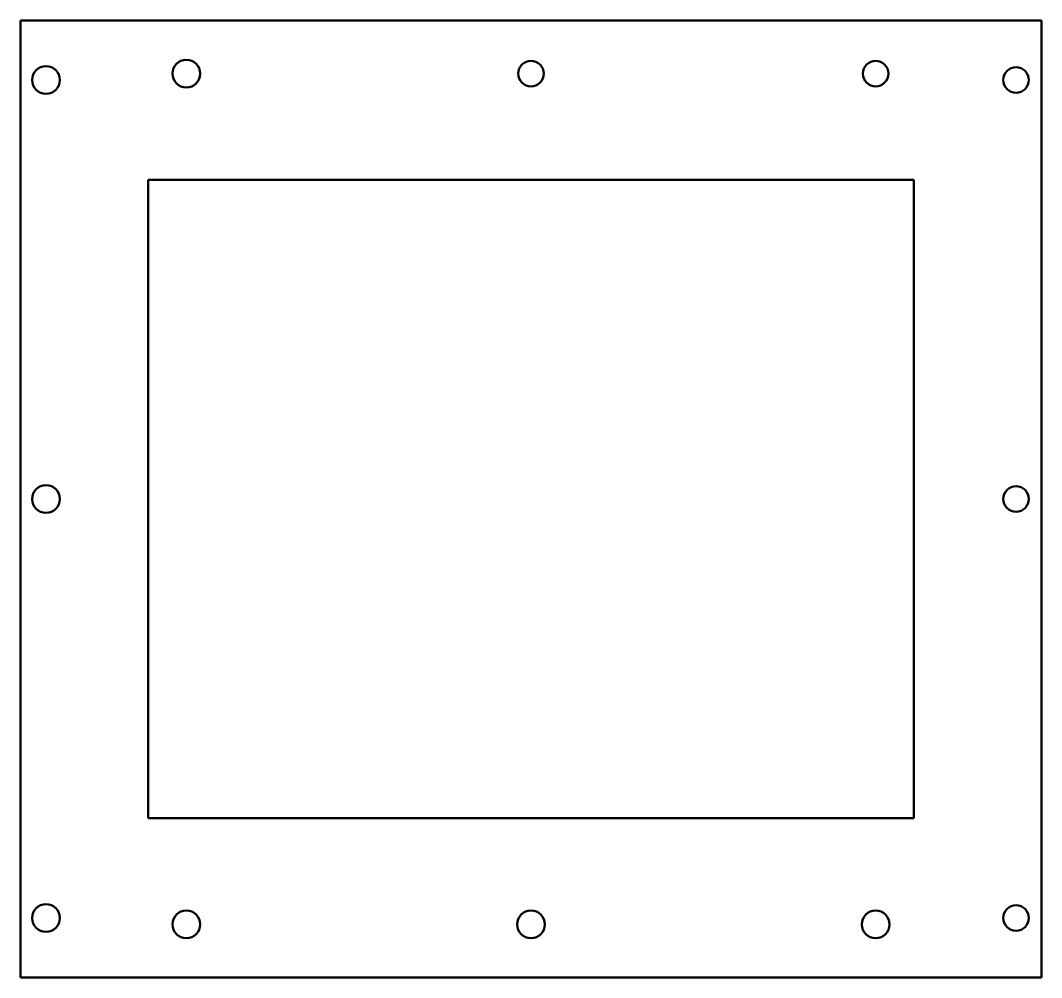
# Model space of a CAD drawing. Header units: millimetres. Extents: x 0 to 480, y 0 to 450.
import ezdxf

# ---------------------------------------------------------------- set-up
doc = ezdxf.new("R2010")
doc.units = ezdxf.units.MM
doc.layers.add('IV_INTERIOR_PROFILES', color=7, linetype='Continuous', lineweight=50)
doc.layers.add('IV_OUTER_PROFILE', color=7, linetype='Continuous', lineweight=50)

msp = doc.modelspace()

# ---------------------------------------------------------------- linework, layer by layer
at = {"layer": 'IV_INTERIOR_PROFILES'}
for p, q in [((60, 75), (60, 375)), ((60, 375), (420, 375)), ((420, 375), (420, 75)), ((420, 75), (60, 75))]:
    msp.add_line(p, q, dxfattribs=at)
for centre, radius in [((12, 422), 6.5), ((78, 425), 6.5), ((240, 425), 6), ((402, 425), 6), ((468, 422), 6), ((12, 225), 6.5), ((468, 225), 6), ((12, 28), 6.5), ((468, 28), 6), ((78, 25), 6.5), ((240, 25), 6.5), ((402, 25), 6.5)]:
    msp.add_circle(centre, radius, dxfattribs=at)
at = {"layer": 'IV_OUTER_PROFILE'}
for p, q in [((0, 0), (0, 450)), ((0, 450), (480, 450)), ((480, 450), (480, 0)), ((480, 0), (0, 0))]:
    msp.add_line(p, q, dxfattribs=at)

doc.saveas('drawing.dxf')
